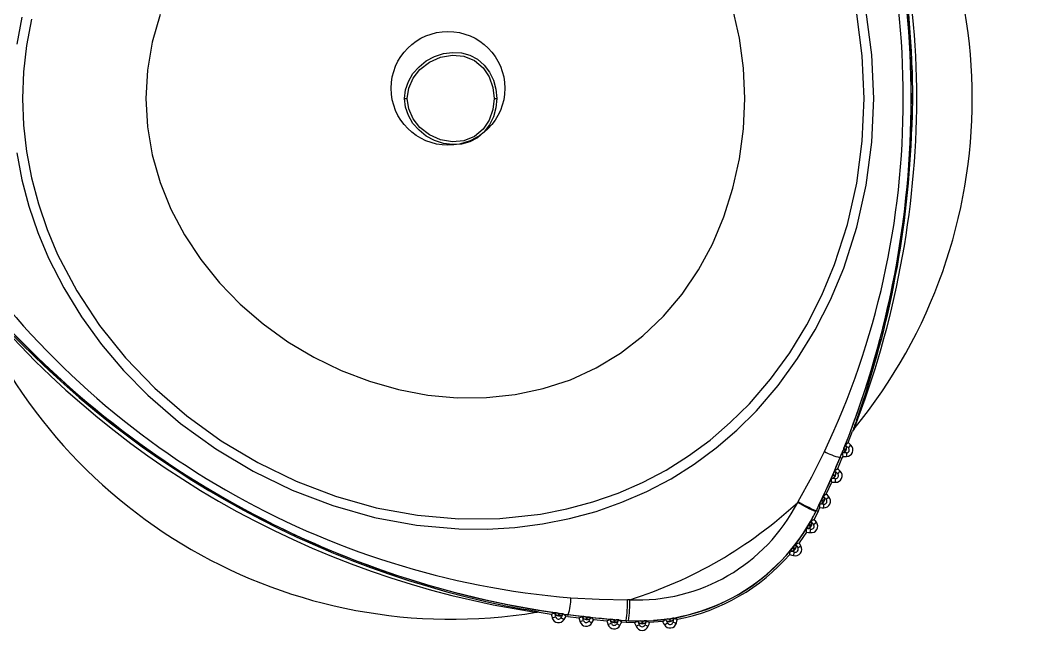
# Model space of a CAD drawing. Extents: x 408 to 498, y 628 to 778.
# Drawn here: x 439.228 to 443.537, y 649.438 to 652.094 of the extents above; entities that cross this region are included whole.
import ezdxf

# ---------------------------------------------------------------- set-up
doc = ezdxf.new("R2010")
doc.units = 0
doc.header["$MEASUREMENT"] = 0
doc.layers.add('1', color=4, linetype='Continuous')
doc.layers.add('JET', color=3, linetype='Continuous')

# ---------------------------------------------------------------- blocks, each defined once
blk = doc.blocks.new('Diverter_1646301-1')
at = {"layer": '1', "color": 3, "linetype": 'Continuous'}
for p, q in [((-0.1983104024346432, 0), (-0.1869239939714049, 0)), ((0.1796115167791044, 0), (0.1905511837364671, 0)), ((1.943438482566144, 1.4210854715202e-14), (1.940382864531571, -0.1213770070091265)), ((1.672465119540227, -1.450568642907257), (1.690792081158932, -1.402947993025069)), ((1.697208673700572, -1.391843254641287), (1.690792227823906, -1.402947846360096)), ((1.654819856713139, -1.472361004493369), (1.661577445315565, -1.455094430624971)), ((1.673070845876154, -1.472652427793491), (1.683813175113187, -1.461745247127503)), ((1.649970232736408, -1.493159857556577), (1.646886748357083, -1.493135364506191)), ((1.648543915880012, -1.488396912578523), (1.650689917755884, -1.482913842586083)), ((1.661030238303617, -1.48089206594182), (1.651685772918341, -1.480854226378945)), ((1.654260183178536, -1.474433527218078), (1.661030238303617, -1.48089206594182)), ((1.664568090767375, -1.493629918793058), (1.664684689420419, -1.508938515280178)), ((1.627715289827407, -1.559873206878272), (1.645776347851196, -1.516861943748054)), ((1.636186365302159, -1.513532208880104), (1.638288807681228, -1.513749713034144)), ((1.638288661016261, -1.513749713034144), (1.645783534434841, -1.516844637281316)), ((1.64898992406102, -1.509057900567694), (1.645783534434841, -1.516844637281316)), ((1.608954053225482, -1.583028086057801), (1.606109486086169, -1.589554237333811)), ((1.615781307689787, -1.589844927309066), (1.606109486086169, -1.589554237333811)), ((1.608954053225482, -1.583028086057801), (1.615781307689787, -1.589844927309066)), ((1.617409288883209, -1.571870841613908), (1.615001050036724, -1.5694680293714)), ((1.627744329491939, -1.581710594610907), (1.638643003589529, -1.571139130066701)), ((1.579806443274492, -1.667644975222942), (1.602513700958312, -1.617639699554822)), ((1.602513700958312, -1.617639699554822), (1.618440196974078, -1.617883016743999)), ((1.618440196974078, -1.617883016743999), (1.618672220960377, -1.602701138793016)), ((1.579261289572159, -1.689483096280437), (1.590428653899146, -1.679340920110388)), ((1.460759805178085, -1.699442381229929), (1.459021238595483, -1.702453853107816)), ((1.537728262698558, -1.737586127256787), (1.548285060745528, -1.714982708373409)), ((1.555575483192612, -1.70914925576195), (1.551733154246193, -1.708915618460949)), ((1.567364120342603, -1.697259713110963), (1.557389582235984, -1.696660440033817)), ((1.560540825832547, -1.689982637176364), (1.567364120342603, -1.697259713110963)), ((1.568786183914803, -1.72540032136159), (1.569465682731845, -1.710330055454587)), ((1.544918806299449, -1.741090246776899), (1.528237572335826, -1.773491032480258)), ((1.53600626925784, -1.741098900010268), (1.537728262698558, -1.737586127256787)), ((1.544918806299449, -1.741090246776899), (1.537728262698558, -1.737586127256787)), ((1.544918806299449, -1.741090246776899), (1.552873474406447, -1.724682836316703)), ((1.507280614432389, -1.794375537887333), (1.503885173656812, -1.800098405109619)), ((1.507115909668407, -1.794283725614626), (1.513474716210936, -1.802048609247358)), ((1.51480232754092, -1.781637978366042), (1.517105994262096, -1.784551478042381)), ((1.526022197928015, -1.795298500558523), (1.537942686888179, -1.786184592509834)), ((1.495953825280424, -1.827915323766199), (1.464833571450924, -1.872843058090513)), ((1.500553972139137, -1.812850044468259), (1.496650630564204, -1.812235371569013)), ((1.512191251037635, -1.830211070578869), (1.514291933437036, -1.81535361554679)), ((1.441153485005302, -1.890645545767988), (1.43714630462992, -1.895638901417652)), ((1.441015326601317, -1.890540093652845), (1.446253612754859, -1.898824024622837)), ((1.45972273715838, -1.8936499777272), (1.472602415037912, -1.886104798223091)), ((1.472602415037912, -1.886104798223091), (1.464833571450924, -1.872843058090513)), ((1.431950257988433, -1.907755921440803), (1.42827864706986, -1.906641120985739)), ((1.441231950765527, -1.926527864585715), (1.445343703266204, -1.912178457017959)), ((0.7507976467215229, -2.112925844633676), (0.7415333337436536, -2.11299756380517)), ((0.356765661945964, -2.16574782109636), (0.3525730237130134, -2.164954510260756)), ((0.3695929804303546, -2.1657428344873), (0.356765661945964, -2.16574782109636)), ((0.3695929804303546, -2.1657428344873), (0.4199967448284383, -2.17368166277728)), ((0.424001945226685, -2.189097618024181), (0.4388190307251136, -2.185248102494114)), ((0.4267996529073272, -2.16579827384686), (0.4474783140256662, -2.169039569736469)), ((0.4592843309748815, -2.170890041692992), (0.4664063820336821, -2.172006308797776)), ((0.461237431745829, -2.188373239725596), (0.4744367659326656, -2.196128443470151)), ((0.490734067664846, -2.183712666898263), (0.4823875474178934, -2.182596106463532)), ((0.490734067664846, -2.183712666898263), (0.4918004320127807, -2.175680706350825)), ((0.490734067664846, -2.183712666898263), (0.5370321294923457, -2.18957941245845)), ((0.4918004320127807, -2.175680706350825), (0.5643029044580317, -2.184663642579178)), ((0.5525754632677646, -2.186653006264546), (0.5516987000628717, -2.183365950903557)), ((0.5643029044580317, -2.184663642579178), (0.5664654794757809, -2.184908866412997)), ((0.5664654794757809, -2.184908866412997), (0.5735396810873326, -2.185708483842415)), ((0.5664654794757809, -2.184908866412997), (0.5689554473781229, -2.194230158732633)), ((0.5735396810873326, -2.185708483842415), (0.5689554473781229, -2.194230158732633)), ((0.5735396810873326, -2.185708483842415), (0.5757836184985052, -2.185961334254799)), ((0.5757836184985052, -2.185961334254799), (0.6798299865459825, -2.196171122977116)), ((0.5919075988995814, -2.210551916848956), (0.5996601993408746, -2.196637370924314)), ((0.5996601993408746, -2.196637370924314), (0.6543197412425172, -2.201974949264152)), ((0.6697846825901905, -2.198987090446821), (0.6686916618835284, -2.195371945542615)), ((0.678410416278318, -2.195718368207377), (0.6847200167226077, -2.19627246847303)), ((0.6798299865459825, -2.196171122977116), (0.6832974398230078, -2.196457852998119)), ((0.6832974398230078, -2.196457852998119), (0.6906565748096511, -2.197067685953279)), ((0.6832974398230078, -2.196457852998119), (0.6861880597636514, -2.206006916019863)), ((0.6847200167226077, -2.19627246847303), (0.6883114019012879, -2.196587798163648)), ((0.6861880597636514, -2.206006916019863), (0.6906565748096511, -2.197067685953279)), ((0.6906565748096511, -2.197067685953279), (0.6941855540425763, -2.197361162563009)), ((0.6941855540425763, -2.197361162563009), (0.7359284584916495, -2.200520619398027)), ((0.697283411589197, -2.197375682395275), (0.7110178529277604, -2.198581708463159)), ((0.8505623875640538, -2.199174821611464), (0.9117990468196098, -2.194087160384562)), ((0.9036067814573556, -2.198454403267135), (0.902039226232553, -2.195591356341296)), ((0.9117990468196098, -2.194087160384562), (0.9165850181983259, -2.193371875314263)), ((0.9165850181983259, -2.193371875314263), (0.9235950905507053, -2.192293007777433)), ((0.9165850181983259, -2.193371875314263), (0.9213030103623439, -2.201904403412438)), ((0.9213030103623439, -2.201904403412438), (0.9235950905507053, -2.192293007777433)), ((0.9235950905507053, -2.192293007777433), (0.9283886151754999, -2.191533869880395)), ((0.9361899450538687, -2.193983321584117), (0.9370700082206369, -2.19020464523571)), ((0.541324829902706, -2.204676078060483), (0.5559294345224046, -2.200523259367532)), ((0.5786438421236255, -2.203161762220656), (0.5919075988995814, -2.210551916848956)), ((0.6591375389202412, -2.217022042105519), (0.6735046196171623, -2.212421895246809)), ((0.7098473931156803, -2.221308765918252), (0.6964564411424305, -2.214362272831401)), ((0.7040978328684204, -2.198298058406579), (0.7023789193921246, -2.201742485282928)), ((0.717182328381881, -2.207169235925978), (0.7040978328684204, -2.198298058406579)), ((0.7353690049545065, -2.208483940738397), (0.717182328381881, -2.207169235925978)), ((0.7717727910815313, -2.210245973716574), (0.7353690049545065, -2.208483940738397)), ((0.7359284584916495, -2.200520619398027), (0.73536915161948, -2.208484087403367)), ((0.7359284584916495, -2.200520619398027), (0.746342771517952, -2.201188385017275)), ((0.746342771517952, -2.201188238352305), (0.7656086822898374, -2.202018362095977)), ((0.785547418622528, -2.202688621019757), (0.7717727910815313, -2.210245973716574)), ((0.7917630068195223, -2.219223336675977), (0.7779098401858136, -2.224989616730085)), ((0.7869138961701907, -2.206128061287046), (0.785547418622528, -2.202688621019757)), ((0.7957666672355543, -2.202576422315886), (0.8001826762214463, -2.202545769336659)), ((0.8001826762214463, -2.202545769336659), (0.8075128448760438, -2.202458650343061)), ((0.8001826762214463, -2.202546062666602), (0.803882520147198, -2.21173198321673)), ((0.8075128448760438, -2.202458650343061), (0.803882520147198, -2.21173198321673)), ((0.8075128448760438, -2.202458650343061), (0.8119303938441433, -2.202384731196982)), ((0.8119305405091168, -2.202384437867039), (0.8227394556436067, -2.201486408241152)), ((0.8149962784267828, -2.219092071525694), (0.8289136843183869, -2.224701566724328)), ((0.8196971107890363, -2.205942970091904), (0.821108687815709, -2.202275759122504)), ((0.8894981977742518, -2.204978794563473), (0.83503606692544, -2.209511768864836)), ((0.8971134831351577, -2.218363586607882), (0.9100876132569056, -2.210981938547977)), ((0.9333232315037208, -2.2077935887134), (0.9478061041963457, -2.211407413632852))]:
    blk.add_line(p, q, dxfattribs=at)
at = {"layer": '1', "color": 3, "linetype": 'Continuous', "flags": 128}
for points in [[(1.780028623624112, 0), (1.772045062517563, 0.1834248793934705), (1.748144098623534, 0.3650134766665012)], [(-1.812045293764804, 0.3424711437441204), (-1.833392380494772, 0.2290712537493249)], [(1.738856392582576, -2.557953848736361e-13), (1.73106378927006, 0.1792632791352986), (1.707733058788648, 0.3567311223449643)], [(-1.770720971146901, 0.3345109757006597), (-1.791593743356188, 0.2237464535952043), (-1.804245210538696, 0.1120954058976373), (-1.808500988042255, -2.486899575160351e-14)], [(1.235564246656395, -1.989519660128281e-13), (1.230067243491575, 0.1278933042323018), (1.213600140387619, 0.2545005216549221), (1.186200776907405, 0.3785395437455534)], [(-1.228760971915065, 0.3535256127086193), (-1.261953235141874, 0.2374430737040143), (-1.282186694736552, 0.1192501265790256), (-1.28902744237832, 0)], [(-0.1983104024346432, -1.84741111297626e-13), (-0.1941616720277892, 0.03664773580889147), (-0.1820787699438426, 0.0719914366821115), (-0.1627775129136069, 0.1047761179506779), (-0.1371901768340322, 0.1338357380847981), (-0.1064471269803704, 0.1581342648861437), (-0.07184577086485433, 0.1767991059349754), (-0.03475704785861211, 0.1890585193131855), (0.003394656461722434, 0.1942945138265273), (0.04113718269642419, 0.1921197839491953), (0.0769983771748457, 0.1823900846808435), (0.1095566902251051, 0.165196806632391), (0.1376145152653834, 0.1410803918939365), (0.1603120197285364, 0.1111397919369708), (0.1769792105210612, 0.07667683713929918), (0.1871441014287072, 0.03912331679410386), (0.1905511837364671, -5.684341886080801e-14)], [(-0.1869239939714049, -1.740829702612245e-13), (-0.1805546642171123, 0.04404807448621639), (-0.1622240176409662, 0.0855347093957377), (-0.133528447467981, 0.1220475134300401), (-0.09321654398785739, 0.1535366021654028), (-0.04647365188240826, 0.1744952375494577), (0.003199209058095676, 0.1831391943603968), (0.05213058403305126, 0.1783889542355759), (0.09664910933457804, 0.1599884951325841), (0.1334942836959812, 0.128803030389733), (0.1587528610734097, 0.09091383058900249), (0.1743541458460314, 0.04700027079886127), (0.1796115167791044, 0)], [(1.941457625449175, 0.121436864650974), (1.941884567183777, 0.1111580058932304), (1.943438629231117, -2.060573933704291e-13)], [(-1.833392380494772, -0.229071253749332), (-1.812045293764804, -0.3424711437441275), (-1.782466782124956, -0.4545099461289865), (-1.744852349983418, -0.5647393427495899), (-1.699468927589919, -0.6727295685706203), (-1.635154430556483, -0.7987636926136616), (-1.56055534566481, -0.9202272227899329), (-1.476226359840453, -1.036421960498405), (-1.382817345576022, -1.146704853167684), (-1.280986681932532, -1.250437688170457), (-1.14290175710137, -1.369964507386442), (-0.9942366411601427, -1.477277947692421), (-0.8365422428592879, -1.571396820423175), (-0.6713971906290226, -1.651388483019328), (-0.5004231957352019, -1.716394505397545), (-0.3252505126783234, -1.765580950524864), (-0.1475650828155679, -1.798321558969228), (0.0309113043683098, -1.814124416413271), (0.1494843956435119, -1.815026259328437), (0.2671331423884808, -1.808148258783689), (0.3833472215401912, -1.793456388505426), (0.4976162481613073, -1.77091647555509), (0.6094346864251676, -1.740512386785721), (0.7183161219508634, -1.702299268226927), (0.8237789436353466, -1.656350159034957), (0.9253415770418059, -1.602738538360974), (1.022551927392882, -1.541588631436582), (1.115076258543908, -1.473229554459806), (1.202610534007157, -1.398042049698944), (1.284850570629906, -1.316406566092351), (1.376144382662666, -1.210490989638128), (1.458986625662007, -1.096631451619892), (1.532987464131338, -0.9756209695433071), (1.597764982482587, -0.8482575475230938), (1.653032890689659, -0.7153942623711025), (1.708402877717511, -0.5429352112994437), (1.748144098623534, -0.3650134766665047), (1.772045062517563, -0.1834248793934776), (1.780028623624112, -3.552713678800501e-15)], [(-1.808500988042255, 2.131628207280301e-14), (-1.804245210538696, -0.1120954058976409), (-1.791593743356188, -0.2237464535952114), (-1.770720971146901, -0.3345109757006668), (-1.741800545238135, -0.4439468048219624), (-1.705024303413751, -0.5516163843471276), (-1.660653455989561, -0.657100142456418), (-1.580467462305009, -0.810319645784972), (-1.484777807720064, -0.956296026120036), (-1.37472349241024, -1.09374347164875), (-1.251560848528939, -1.221444149772953), (-1.116591014378649, -1.338224594048629), (-0.9712881929292436, -1.443083742706797), (-0.8171697799849653, -1.535064386805214), (-0.6557798643750417, -1.613255003540537), (-0.4887028677960998, -1.676814615961135), (-0.3175316451806651, -1.724925713510967), (-0.1439134274997969, -1.756973769955749), (0.03046950593034126, -1.772475524211494), (0.2039342708005734, -1.771010487802386), (0.3747980103014044, -1.752402809426542), (0.4864310640401754, -1.730416996741859), (0.5956662188130153, -1.700744326189749), (0.7020281701106796, -1.663438183820155), (0.8050464533680071, -1.618569115484796), (0.9042504940211344, -1.566207813700355), (0.999198683838209, -1.50647527706905), (1.089565646578009, -1.43969328854028), (1.175054679001413, -1.36623423047892), (1.255369444531723, -1.2864701919199), (1.344521801302754, -1.182976787484538), (1.425416333468881, -1.071715712781966), (1.497673472081587, -0.9534626055186202), (1.560921274770905, -0.828997576682589), (1.614881224754292, -0.6991550033017404), (1.668937533624529, -0.5306136669723074), (1.707733058788648, -0.3567311223449678), (1.73106378927006, -0.1792632791353057), (1.738856392582576, 2.451372438372346e-13)], [(-1.28902744237832, 2.131628207280301e-14), (-1.282186694736552, -0.1192501265790327), (-1.261953235141874, -0.2374430737040214), (-1.228760971915065, -0.3535256127086228), (-1.183137532294261, -0.4664686413144494), (-1.125754715185465, -0.5752806309757297), (-1.057308005887691, -0.678979623036124), (-0.9786223215380971, -0.7766588613038934), (-0.8906061049756033, -0.8674600256944274), (-0.7941999920005856, -0.9505561457609595), (-0.6904673036627855, -1.025243156303574), (-0.5805023439873835, -1.09084779176656), (-0.4654128368445214, -1.146720252989788), (-0.3463272225316985, -1.192246747063841), (-0.2243791662860559, -1.226828880901415), (-0.1007409520652516, -1.25001279974547), (0.02339011833702642, -1.26143770776396), (0.1468163581315736, -1.260788128601288), (0.2683400667793165, -1.247921797234245), (0.3867639287367624, -1.222741621451117), (0.5009156967124682, -1.185243641297649), (0.6096616871361675, -1.135568508482358), (0.711893002817952, -1.073906080811984), (0.8067491603648591, -1.000876531122238), (0.8935298712000161, -0.9173776690415529), (0.971568249694009, -0.8243426504566926), (1.040320168799305, -0.7228271698388546), (1.099273621097325, -0.6139184912945339), (1.148000124871267, -0.4987523517036081), (1.186200776907405, -0.378539543745557), (1.213600140387619, -0.2545005216549256), (1.230067243491575, -0.1278933042323018), (1.235564246656395, 0)], [(0.1905511837364671, 0), (0.1871441014287072, -0.03912331679410741), (0.1769792105210612, -0.07667683713930273), (0.1603120197285364, -0.1111397919369743), (0.1376145152653834, -0.1410803918939436), (0.1095566902251051, -0.1651968066323946), (0.0769983771748457, -0.1823900846808471), (0.04113718269642419, -0.1921197839491953), (0.003394656461722434, -0.1942945138265308), (-0.03475704785861211, -0.1890585193131855), (-0.07184577086485433, -0.1767991059349754), (-0.1064471269803704, -0.1581342648861472), (-0.1371901768340322, -0.1338357380848016), (-0.1627775129136069, -0.1047761179506779), (-0.1820787699438426, -0.07199143668211505), (-0.1941616720277892, -0.03664773580889857), (-0.1983104024346432, 3.552713678800501e-15)], [(0.1796115167791044, 0), (0.1743541458460314, -0.04700027079886127), (0.1587528610734097, -0.09091383058900604), (0.1334942836959812, -0.1288030303897365), (0.09664910933457804, -0.1599884951325876), (0.05213058403305126, -0.1783889542355794), (0.003199209058095676, -0.1831391943604004), (-0.04647365188240826, -0.1744952375494613), (-0.09321654398785739, -0.1535366021654028), (-0.133528447467981, -0.1220475134300472), (-0.1622240176409662, -0.0855347093957377), (-0.1805546642171123, -0.04404807448621995), (-0.1869239939714049, 3.410605131648481e-13)], [(1.66226515737106, -1.462825874644004), (1.660962479086379, -1.461584355652803), (1.659938904244136, -1.460608886921502)], [(1.661030238303617, -1.48089206594182), (1.66192738793967, -1.47914235282132), (1.66304790832865, -1.477091243182581), (1.664779141662635, -1.472140567039883), (1.664547264341294, -1.467074025569001), (1.66226515737106, -1.462825874644004)], [(1.683813175113187, -1.461745247127503), (1.677458328524914, -1.455486319431174), (1.672465119540227, -1.450568642907257)], [(1.460759805178085, -1.699442381229929), (1.518083956297929, -1.594944321733763), (1.571768616128161, -1.48827151402714)], [(1.646886748357083, -1.493135364506191), (1.647944936132809, -1.501096632536942), (1.64898992406102, -1.509057900567694)], [(1.649970232736408, -1.493159857556577), (1.653560737925254, -1.492217388444061), (1.656796313880939, -1.489675391142764)], [(1.656796313880939, -1.489675391142764), (1.659366764186878, -1.485776302852031), (1.661030238303617, -1.48089206594182)], [(1.548285060745528, -1.714982708373409), (1.592557495973246, -1.620190936749378), (1.638288661016261, -1.513749713034144)], [(1.64898992406102, -1.509057900567694), (1.657778969195888, -1.50899102134029), (1.664684689420419, -1.508938515280178)], [(1.611348505564564, -1.598570319845923), (1.61401091480819, -1.594711564422596), (1.615781307689787, -1.589844927309066)], [(1.615781307689787, -1.589844927309066), (1.616713216924296, -1.588118093924262), (1.61787363018577, -1.586097197269833), (1.61970474236594, -1.581202400481608), (1.619585357078421, -1.5761514054978), (1.617409288883209, -1.571870841613908)], [(1.638643003589529, -1.571139130066701), (1.632523554281931, -1.564830189614785), (1.627715289827407, -1.559873206878272)], [(1.600892906348541, -1.601806922456412), (1.602870243506175, -1.601867935084922), (1.604423718893628, -1.60191589453089)], [(1.604423718893628, -1.60191589453089), (1.608046637041369, -1.601051011188765), (1.611348505564564, -1.598570319845923)], [(1.569486362492945, -1.679544197762109), (1.568039072545496, -1.678001722247583), (1.566901979014631, -1.676789976245779)], [(1.567364120342603, -1.697259713110963), (1.568337095769373, -1.695568812644389), (1.569538575223113, -1.693597048755706), (1.571473526203732, -1.68881093071202), (1.571498605914009, -1.683827254950533), (1.569486362492945, -1.679544197762109)], [(1.590428653899146, -1.679340920110388), (1.584480215949341, -1.672791155773826), (1.579806443274492, -1.667644975222942)], [(1.555575483192612, -1.70914925576195), (1.559261320613501, -1.708380584641706), (1.562666001282345, -1.705962812572015)], [(1.560540825832547, -1.689982637176364), (1.558777766199569, -1.693722740637039), (1.557389582235984, -1.696660440033817)], [(1.562666001282345, -1.705962812572015), (1.565456889041769, -1.702131483498523), (1.567364120342603, -1.697259713110963)], [(1.552873474406447, -1.724682836316703), (1.561784544798336, -1.725084551676055), (1.568786183914803, -1.72540032136159)], [(1.50387138714941, -1.800107498337905), (1.505630780158086, -1.797148972515046), (1.50726697458996, -1.794384484450649)], [(1.507958939929651, -1.81032946025293), (1.511102850277595, -1.806750394931932), (1.513474716210936, -1.802048609247358)], [(1.513474716210936, -1.802048609247358), (1.514576316818477, -1.800451427698135), (1.515939127741838, -1.79859714245233), (1.518291927228766, -1.79400256886257), (1.518753188566905, -1.789024759699981), (1.517105994262096, -1.784551478042381)], [(1.537942686888179, -1.786184592509834), (1.532507723006681, -1.779076181293476), (1.528237572335826, -1.773491032480258)], [(1.495953825280424, -1.827915323766199), (1.505046760238066, -1.829200988914085), (1.512191251037635, -1.830211070578869)], [(1.431950257988433, -1.907755921440803), (1.435964038287565, -1.907942772615613), (1.440456826386495, -1.906596534834136), (1.444778309797684, -1.903811513673602), (1.448561679425204, -1.899842466191046), (1.451285101297337, -1.895469503374553), (1.453168719537615, -1.890254536951623), (1.453445916335419, -1.888744327731022), (1.453542275222269, -1.886276249575804), (1.453102573635078, -1.884001769184131), (1.452113905056258, -1.881773634923725)], [(1.446253612754859, -1.898824024622837), (1.44754074455247, -1.897384947913839), (1.449127366223678, -1.895708567279531), (1.452092931965211, -1.891436216634091), (1.453204799120826, -1.886504460272828), (1.452113905056258, -1.881773634923725)], [(1.452113905056258, -1.881773634923725), (1.451177449207606, -1.880233212718814), (1.450441484376206, -1.879022640036787)], [(1.425400933646785, -1.92199181031993), (1.43426624456729, -1.924532047641563), (1.441231950765527, -1.926527864585715)], [(1.439642542459836, -1.906278271844069), (1.443256074049344, -1.903161347851043), (1.446253612754859, -1.898824024622837)], [(0.5031183479339134, -2.104637953709432), (0.6223732502911048, -2.110920347801347), (0.7415333337436536, -2.11299756380517)], [(0.3518447587926588, -2.164836004963071), (0.359311509202783, -2.165244173581208), (0.3602429051098852, -2.165287146418116)], [(0.4199967814946746, -2.17368166277728), (0.422239692251047, -2.182314509716562), (0.424001945226685, -2.189097618024181)], [(0.4349549220302933, -2.167853783434772), (0.4353787838004735, -2.169602763230408), (0.4357118232865105, -2.170976867356639)], [(0.4357118232865105, -2.170976867356639), (0.4375712784725891, -2.174516039805152), (0.440969652547615, -2.177698963035752), (0.4454364809464337, -2.180003803076708), (0.4507800725501383, -2.181333027721394), (0.4562477427204783, -2.181479986023717), (0.4613353672811371, -2.180476504282691), (0.4649474322209244, -2.178867589535677), (0.4667022786154575, -2.177399179832207), (0.468129255464234, -2.175496055150596)], [(0.4357118232865105, -2.170976867356639), (0.4377223800603787, -2.174554612692887), (0.4413950543000027, -2.177250314885239)], [(0.4413950543000027, -2.177250314885239), (0.4463264806650784, -2.178767710689485), (0.4519750620788514, -2.178940335361979)], [(0.4569923974515007, -2.170883881764151), (0.4743882564930502, -2.173320280285335), (0.4918004320127807, -2.175680706350825)], [(0.468129255464234, -2.175496055150596), (0.4689806822951397, -2.173993765838503), (0.4696497312328987, -2.172813406140786)], [(0.4823875474178934, -2.182596106463532), (0.4760152843641521, -2.17771054956857), (0.4696497312328987, -2.172813406140786)], [(0.4744367659326656, -2.196128443470151), (0.4788891844979446, -2.18855041101223), (0.4823875474178934, -2.182596106463532)], [(0.5370321661585962, -2.18957941245845), (0.5394360417221549, -2.198033621461374), (0.541324829902706, -2.204676078060483)], [(0.5525754632677646, -2.186653006264546), (0.5545143742026326, -2.190143632607199), (0.5579849441103164, -2.193245450108073), (0.5625064785438312, -2.19544615801864), (0.5678779731585308, -2.196651157431717), (0.5733487599595364, -2.196673890502435), (0.5784126247946659, -2.195556596742843), (0.5819853468556175, -2.193869216235605), (0.5837055069841739, -2.192363260299203), (0.5850880076800777, -2.190429629303342)], [(0.5525754632677646, -2.186653006264546), (0.5546583992055076, -2.190170032302227), (0.5583759529266814, -2.192773042232034)], [(0.5583759529266814, -2.192773042232034), (0.5633219724565066, -2.194178092667439), (0.5689554473781229, -2.194230158732633)], [(0.5850880076800777, -2.190429629303342), (0.5860238035363494, -2.188686809436547), (0.5867590717091389, -2.187317398589428)], [(0.9036067814573556, -2.198454403267135), (0.906347729793687, -2.201399582577505), (0.9104973951897364, -2.203572277478347), (0.9154709510681229, -2.204598638955066), (0.9210129803794587, -2.204427480932296), (0.9263633185719016, -2.203065110003855), (0.931023598069288, -2.200685910821903), (0.9340512030941284, -2.198165913266461), (0.9352838488545032, -2.196370294009608), (0.9361899450538687, -2.193983321584117)], [(0.9478061041963457, -2.211407413632852), (0.9500423050302231, -2.20244618382041), (0.9517992047343711, -2.195405238491347)], [(0.6543197412425172, -2.201974949264152), (0.6570177167419402, -2.210401291922324), (0.6591375389202412, -2.217022042105519)], [(0.6697846825901905, -2.198987090446821), (0.6718311722823032, -2.202396464394774), (0.675396817758326, -2.20537713662846), (0.6799902913607951, -2.207428392932172), (0.6853860956946747, -2.208457981038283), (0.6908509792305395, -2.20831307604557), (0.6958726412198715, -2.207048823983651), (0.6993881272753413, -2.205259217990665), (0.7010595213005928, -2.20370735591791), (0.7023789193921246, -2.201742485282928)], [(0.6697846825901905, -2.198987090446821), (0.6719506309023089, -2.202392504440521), (0.6756956476395573, -2.204851929362366)], [(0.6756956476395573, -2.204851929362366), (0.6806177974451231, -2.206102101586936), (0.6861880597636514, -2.206006916019863)], [(0.6861880597636514, -2.206006916019863), (0.6880402183673553, -2.206253753168379), (0.6901895202051023, -2.206593135914467), (0.6949978579921066, -2.206583896021208), (0.6993145014592059, -2.204908688706677), (0.7023789193921246, -2.201742485282928)], [(0.7098473931156803, -2.221308765918252), (0.713954965664648, -2.213390764054353), (0.717182328381881, -2.207169235925978)], [(0.7656086822898374, -2.202018362095977), (0.771018346463606, -2.202251412737091), (0.7957666672355543, -2.202576422315886)], [(0.7717727910815313, -2.210245973716574), (0.7752095913793227, -2.218502478336728), (0.7779098401858136, -2.224989616730085)], [(0.7869138961701907, -2.206128061287046), (0.7892532758121433, -2.209363637242731), (0.7930774183019906, -2.212029713110663), (0.7978545897823608, -2.213673240791159), (0.8033404464092797, -2.214217074508745), (0.8087916901027157, -2.213576588574359), (0.813695286789283, -2.211855621788448), (0.8170325749033083, -2.209755086054017), (0.818555910638942, -2.20804995908512), (0.8196971107890363, -2.205942970091904)], [(0.7933118622603388, -2.211477666154622), (0.7983280976456939, -2.212296496695423), (0.803882520147198, -2.21173198321673)], [(0.803882520147198, -2.21173198321673), (0.8057454586263759, -2.211799595768998), (0.807917713532305, -2.211941714127235), (0.8127271513066034, -2.211502452534955), (0.8169059296996579, -2.209423623216438), (0.8196971107890363, -2.205942970091904)], [(0.8289136843183869, -2.224701566724328), (0.8323421980452395, -2.216195291656213), (0.83503606692544, -2.209511768864836)], [(0.8894981977742518, -2.204978794563473), (0.8937627751761568, -2.212474254641947), (0.8971134831351577, -2.218363586607882)], [(0.9106881329863086, -2.203008203994571), (0.9158196470399531, -2.203189628565408), (0.9213030103623439, -2.201904403412438)]]:
    blk.add_lwpolyline(points, dxfattribs=at)
at = {"layer": '1', "color": 3, "linetype": 'Continuous'}
for centre, radius, start, end in [((-1.52493306566069, 0.0150031614349615), 3.428610207384385, 359.7492801686481, 25.44405747016686), ((-2.032309088447732, -8.672429669687176e-05), 3.970518232370777, 0.001251457843017141, 21.77306394235354), ((-2.040799111336824, -0.00158430602041193), 3.97866317372037, 0.02281455464114744, 21.71358295359827), ((-1.948909905771607, -0.02306902866671123), 3.91103011636388, 0.3379584419481093, 21.20924183455445), ((0, 0), 2.194936901294259, 320.6455791555846, 39.3544342452571), ((-2.110231412991872, -0.008388842290770526), 4.05376846630469, 1.835264466985694, 19.56566426506761), ((-1.536637893649562, -0.01397643164804308), 3.440310599343567, 334.6253474459344, 0.2327675730802401), ((-2.032409351370234, 0.0001135272100292184), 3.9706186426341, 338.2002088241617, 359.9983618094386), ((-1.948904294804507, 0.0230670786571352), 3.911024347330404, 338.7907606207557, 359.6620696273018), ((-2.034045352387423, 1.416197335402103e-06), 3.971766834337287, 338.5087066695615, 359.9998916659297), ((-2.111157124758471, 0.004922034672681264), 4.053508077301206, 340.4175457675591, 358.2144914254973), ((0.7882908274609548, 1.366989616231521), 3.483320445703168, 214.7212591618338, 265.3040534443167), ((1.011976369076613, 1.751574373701786), 3.960838326529999, 217.5174108939565, 261.5039851057942), ((1.016055834295187, 1.759854676520042), 3.970296347796248, 218.2000699560365, 261.7964449088483), ((0, 0), 2.194936901294257, 200.6455675539368, 279.3543768671487), ((0.921913558453241, 1.597235126000427), 3.805025558874648, 218.5472472167328, 261.3945977090179), ((1.033776551228236, 1.789898659222573), 4.010088400973245, 221.0433490083244, 259.6262539388712), ((4.05129153968646, -2.194571202515377), 2.489703705125199, 160.2599138799115, 161.4604696830495), ((1.645683367262244, -1.473763639948903), 0.01986430147470375, 282.4629065465036, 33.40984692132363), ((2.075347171959557, -1.639298151225116), 0.4522099977484969, 156.7248796346037, 158.6185877636926), ((-1.370487737602033, 2.332987442559499), 4.855394808114243, 308.6187994254766, 308.8082369810724), ((1.853852963999046, -1.263002385726619), 0.2768308407162013, 226.2053822271303, 229.2286628185346), ((1.664474867233864, -1.481380234820868), 0.02755905511815821, 270.4361162469394, 45.4361162472558), ((1.713864633971731, -1.220676694531161), 0.3029822861292153, 242.031168684095, 255.1446925065541), ((-2.109476730899601, 0.03162116386855729), 4.053876870275306, 337.5914620414154, 338.0934717849022), ((1.922685502660983, -1.593854683583629), 0.2936142607418887, 157.3649974540319, 159.9382438685651), ((1.654276403150611, -1.586335683526684), 0.09327527887306372, 83.6652740805648, 92.64607213903373), ((-1.917290266298892, -0.04629285518608484), 3.846498300181798, 338.1021800295544, 338.2052197621737), ((1.664474852317625, -1.481380180716723), 0.01225009291178437, 270.4360963854344, 45.43576659095685), ((-2.456713379892889, 0.1730497804518052), 4.427943781944997, 334.7599281889543, 337.6228185043042), ((1.87977988379518, -1.713306209635466), 0.3003498580501746, 155.6678268122465, 158.2084213150646), ((1.600553556358307, -1.582414468307352), 0.01988174496371034, 281.2248097220096, 32.02687353096239), ((2.024266579457851, -1.760104990929261), 0.4514872364578722, 155.0237722509537, 156.9080426070739), ((-1.30081707947182, 2.30754659672666), 4.851106860846191, 306.946027305853, 307.134155085063), ((1.809265811323172, -1.380704655905117), 0.270838394178525, 224.8967336988946, 227.9159038281882), ((1.618861216612999, -1.590327115350394), 0.0275590551180474, 269.1247782160356, 44.12700984687928), ((1.618861205750832, -1.590327064240611), 0.01237551761662875, 269.1250101924969, 44.12700983709711), ((-3.258062334311319, -2.10721543773937), 4.885169781906914, 5.75165085279086, 5.938316336459796), ((1.606545586122799, -1.693078331114421), 0.09118712718572002, 82.35780896534685, 91.33335718172522), ((1.552240857261602, -1.689511611752526), 0.01991875478891147, 279.637344324014, 30.02669687240576), ((1.969702314024978, -1.879144073697983), 0.4507717520949626, 153.3264909556809, 155.1881977530101), ((-1.274665104427456, 2.346562469621126), 4.925633890869427, 305.2323583105988, 305.4163351171093), ((1.570027539820082, -1.697869199721655), 0.02755905511821097, 267.4183133834251, 42.24584214968972), ((1.728118844385449, -1.533305106113097), 0.2157548058275924, 222.6721404726615, 226.3747563630527), ((0.2007231554496158, -0.3476173633649537), 1.849025683971783, 287.3071633835024, 312.8842540359524), ((0.7844044182315386, -1.354694213846972), 0.7589760345470674, 267.4621650108423, 332.7292524086127), ((1.740338432788654, -1.238044646938626), 0.5429689443452684, 238.7944957571908, 247.8938247943852), ((1.753546633304353, -1.205369090082783), 0.5743104942008413, 239.3491041224893, 247.9270424769442), ((1.835268738103778, -1.832349669926362), 0.3092384070173526, 153.9736035344613, 156.4746369167522), ((-3.319401728643363, -2.069131739449375), 4.884435556041597, 4.043837286673356, 4.2292742622811), ((1.555017078019304, -1.798006261325497), 0.0888587601424708, 80.64204683717713, 89.6399401677193), ((1.570027586541947, -1.697869215525202), 0.01247350262105776, 267.4180776196966, 42.2459672572358), ((0.7916287413898431, -1.371359908541546), 0.8308176204759715, 268.2057929653963, 332.321684269009), ((0.795582179483624, -1.376150154085774), 0.8254787717932573, 329.5586119357741, 333.7616991710191), ((0.7876601704165864, -1.37090749652064), 0.8349677529904036, 321.5031329285711, 329.0672369295722), ((2.065326507975094, -2.142993836875206), 0.6578703640693601, 148.5869906407707, 149.8164694605823), ((1.499125102045284, -1.793024310895031), 0.01987715727818421, 274.1222644466499, 25.23042998619817), ((1.519939339171493, -1.74693530185333), 0.05549115246533275, 252.9539557531946, 263.3099497985925), ((2.433052573145858, -2.332468112181349), 1.070792860394816, 149.0417499976262, 149.8331046535904), ((1.516049479720081, -1.802923456788584), 0.02755905511819229, 261.9522118103064, 37.40058709325361), ((1.516049452081297, -1.802923509176853), 0.01255374112178841, 261.9521773197555, 37.40097417207864), ((0.9969224999528876, -0.9124433596406192), 1.01178001613189, 300.7871509849485, 301.6769308228077), ((1.624062413189783, -1.704887866761837), 0.1333640375517039, 216.6795920788535, 222.681601255427), ((0.4823269360150775, -1.775015048239599), 1.015006359483791, 357.012495199109, 357.8984903400978), ((1.501369310407618, -1.803107901112462), 0.009776202414892023, 265.2159575233647, 312.3802642088459), ((1.491556740868155, -1.901165228034955), 0.08877230321988111, 75.16082047984182, 84.18298249875471), ((0.7940257479893802, -1.375205901035514), 0.8273118459491771, 279.3467905513381, 321.0183233035135), ((1.961339789581714, -2.327218318728335), 0.6789987930159082, 140.5355953938312, 141.7270929382379), ((1.470336416905731, -1.816658977185959), 0.08562170563632654, 247.062413916874, 253.6639921596673), ((0.2410746475089525, -0.9317132359467379), 1.53613868936154, 321.1338812996532, 321.3726675454434), ((2.297175682413055, -2.565167578620329), 1.089841125517347, 140.9806705604287, 141.7627058596786), ((1.448823175563781, -1.900035000538978), 0.02755905511816104, 254.0110628120877, 30.36221724085166), ((1.448823177190583, -1.900035036976096), 0.01263207778251631, 254.0113175041969, 30.36215164666054), ((1.052347853713322, -0.9320236441555778), 1.027270965702027, 292.8006122802246, 293.6742025245147), ((1.570561752097831, -1.814263049207849), 0.1363362448231719, 209.6814288884971, 215.6116138771076), ((0.793679724908344, -1.374624742493612), 0.835872234561442, 280.9041778417273, 319.0920734065546), ((0.4438560254368724, -1.730041641676141), 1.00013762756692, 348.9349263476752, 349.8296632386288), ((1.434105107486197, -1.89821263793084), 0.009783539058517312, 257.2761326684291, 304.4714200186109), ((1.410620852488186, -1.994843027316065), 0.08966107041923536, 67.21539592435997, 76.23800393264072), ((0.2438684142769176, -2.099759412591979), 0.2592958315603855, 342.9744589685447, 358.9219405947299), ((0.2112867615434624, -2.122982179259314), 0.5303405697057503, 351.5929360161629, 1.078759874143009), ((0.2227236219117401, -2.130516060012724), 0.5283669097851235, 352.313299624019, 1.907824558801025), ((-1.618738251977426, -12.38039992151179), 10.40637691491462, 78.98485053057566, 79.30948238934916), ((-1.347168089555552, 2.384126418455928), 4.888403234884445, 291.1924340419721, 291.3805915545717), ((0.4506754824019694, -2.182167636395672), 0.02755905511808927, 194.5638837526221, 329.5638837528537), ((0.3930986691289462, -2.534114769701716), 0.3686448914174392, 81.19420217925077, 83.48052955562967), ((0.3452464525892935, -2.19814733397984), 0.09445749071358323, 7.848908179690637, 16.71717109968181), ((0.450675477954988, -2.182167599320444), 0.01225009553913234, 194.5643792629197, 329.5637779239485), ((0.3428651689866626, -2.203260883608351), 0.111787556720739, 12.56578525180357, 17.40795133742566), ((1.01289538860501, 1.73603572667006), 3.946270130540773, 261.7925198816438, 261.9019394554502), ((0.5321336639958503, -2.223307872863913), 0.09161811963401936, 145.101060831414, 151.035608101688), ((0.4574275890312975, -2.164908567544437), 0.01505392169012742, 248.7646470542191, 315.3072880278892), ((0.4014362671251916, -2.577816907942843), 0.4107078196936375, 80.43958050857132, 82.22573415157584), ((0.5916182128882781, -2.249869741302984), 0.144156053627904, 148.9407086419415, 154.7482266439733), ((1.032265933789574, 1.806152528914481), 4.01748483562839, 262.2595264699805, 264.9469046093547), ((-1.367961437287768, 2.327469608453701), 4.902319092684094, 292.8668115993802, 293.0529747577692), ((0.5326728241816454, -2.430020083373325), 0.2473868327487592, 82.65423950872389, 85.58917562014602), ((0.4648752991604326, -2.215200455879337), 0.09222947285961518, 9.156855300818838, 18.0306868478235), ((0.5741313832572317, -2.180060905150292), 0.01508502765345066, 249.9330811809968, 316.5791383030867), ((0.5513208242921976, -2.429047142666562), 0.2443136069718205, 81.65969298049345, 84.25342063404885), ((0.7070311816924857, -2.260146089754315), 0.1404653784604362, 150.2428483530695, 156.0661050219435), ((3.440897650707711, 1.749921283947977), 4.862916354554832, 234.06131706606, 234.2488357129309), ((-1.367904883891676, 2.21848715286314), 4.861057254429613, 294.5826285830371, 294.7690491695421), ((0.6555494243721256, -2.456556733314635), 0.2615152228271244, 84.67266095314609, 87.11943327264848), ((0.673980577397586, -2.464032091420059), 0.2674352732507553, 83.5339121313481, 85.66712341285482), ((0.2656659908610948, -1.358507375245509), 1.051513426497406, 306.3894589502954, 307.2430509509344), ((0.9452752628977521, -2.443709035020753), 0.251856580894358, 97.63823202974685, 99.88488843346079), ((0.9232400237054179, -2.187594995651981), 0.01443991589817244, 262.2909345200798, 333.7424148480225), ((0.9817021999277031, -2.511057402680599), 0.3239421622706216, 97.91930481352242, 99.47262456488018), ((1.072698917056641, -2.22952230700292), 0.141059274497822, 165.4074440491868, 171.1388978666438), ((1.283703544693992, -1.231922477814031), 1.019048340858476, 250.1137331500607, 250.991992774045), ((0.5678330739141728, -2.197138496463388), 0.02755905511819185, 195.8729901533576, 330.8752217836792), ((0.5678330532629872, -2.197138520555356), 0.01237548366521062, 195.8728558146597, 330.8755911151723), ((0.6853840893519703, -2.208618333986223), 0.02755905511827663, 197.7541578503917, 332.5816866166074), ((0.5854980376140873, -2.229557461463692), 0.08965927785476231, 11.01807848123852, 19.93547088675752), ((0.6853841022050489, -2.208618421129753), 0.01247351281375362, 197.7535949805257, 332.581663556408), ((0.8219896486071434, -2.265575519896629), 0.1355779585749172, 151.9123568587665, 157.8062236333064), ((0.803352774797645, -2.214399091225985), 0.02755905511846448, 202.5994129073126, 338.0477881894485), ((0.7948345406471589, -2.583126112850533), 0.3805508321183818, 89.85965876728324, 91.39840905339626), ((0.7960667695459804, -2.2016821904406), 0.01017550286799189, 205.9074677622235, 254.2917430062261), ((0.7055978905092104, -2.243684382189457), 0.08956991691623785, 15.84848683820582, 24.79015817960529), ((0.8033527569577501, -2.214399076505238), 0.0125537163605732, 202.599632642942, 338.0477887974247), ((0.8208592452170791, -2.568821018560332), 0.3665453443135706, 89.96100889164937, 91.39581012193173), ((0.9462524679961035, -2.258601615168804), 0.137073671210577, 157.4082063140067, 163.2476327124274), ((1.28570582408129, -1.325072049735219), 0.9926413485186846, 242.0927726937779, 242.9987033774985), ((0.9210669907641744, -2.204735175899216), 0.02755905511830448, 209.6377827600653, 345.9889371880802), ((0.9121909850729963, -2.192888405841106), 0.01023078096048202, 212.9593743351632, 261.5529615260621), ((0.8267211198151969, -2.246169551379865), 0.09048834358950672, 22.88380071936668, 31.82368788152865), ((0.9210669946817518, -2.204735117888628), 0.0126320855294101, 209.638112568464, 345.9883471308943)]:
    blk.add_arc(centre, radius, start, end, dxfattribs=at)
blk = doc.blocks.new('2018 PULSE')
at = {"layer": '1'}
blk.add_circle((32.73000000000013, 6.662567308601183), 0.2397285341948054, dxfattribs=at)
for points in [[(2.585203667029532, 55.26631874076259), (2.524895157898527, 39.18451671544267), (2.97082237237646, 19.89640795126172), (3.166563010987602, 17.11899396099614), (3.33684354340437, 14.74862373487451), (4.076015100985387, 12.49386815848015), (5.012765018375148, 11.2199244824551), (8.534928519520463, 7.697773860392545), (11.40478557850088, 4.827927295282393), (14.82362955810208, 3.182164771286125), (18.65827875574792, 2.845416050635436), (22.95831884076745, 2.677338042586598), (28.26228006335725, 2.515562132757509), (33.78754674356003, 2.403786968799182), (34.69355709449508, 2.540629377580672), (35.63214481543878, 3.139638824403278), (37.01660641344256, 4.485977357000593), (38.17529868598467, 5.615659486935783), (38.90836868652787, 6.246441994007455), (39.74237500804838, 6.574189179951304), (40.50957487589392, 6.686607431384573), (41.60131061587595, 6.680405799503205), (43.17539316709735, 6.667180135837043), (48.96742992747329, 6.681590633202404)], [(35.12791482416822, 24.54315580369212), (34.48605862582258, 21.85685270559827), (33.05496509686259, 18.44495038080993), (31.60877369906768, 16.21169566002231), (30.63964602296471, 14.95278275856867), (28.95971946049224, 12.58510187097806), (27.77073116034649, 11.03980010289774), (27.162081622541, 10.49007213006507), (26.4267575625845, 9.679557499090947), (25.58747929055369, 8.620830255196779), (24.60380257993563, 7.40956869680042), (23.17127439779279, 5.992200540553199), (21.88270730324723, 4.95065473048021), (20.59017201057623, 3.885421745102803), (20.3238203796875, 3.633255209383151), (20.1833796383055, 3.420987673905756)], [(69.27667845069209, 3.421309485390225), (61.79511845014508, 3.147776191980597), (61.79503779132574, 3.147773626869707), (61.44862033541085, 3.171418565993577), (61.00288957390717, 3.304562562776937), (60.51957021644932, 3.532765079987712), (60.2223100717348, 3.664659777932911), (59.81695059401488, 3.778400483353607), (59.63770864538628, 3.798306313926219), (57.89677179179478, 3.76265764243135), (56.30810000588519, 3.730814248328898), (55.67259890998059, 3.719773105963668), (54.93674035466108, 3.766167187811561), (54.44109625427154, 3.909471935271199), (53.86277464742216, 4.211767099736221), (53.07868612145262, 4.640349780510064), (51.96910623962685, 5.280374772332152), (51.13475663678923, 5.933978013565138), (50.35917216078201, 6.408148309634726), (49.52014097195013, 6.685766823164613), (48.32279148934185, 6.755006699160958), (47.11177425611436, 6.724117040269448), (45.49725308948268, 6.730301387388863), (41.31669711991117, 6.736564051658661), (40.49257007252663, 6.735483934205718), (39.86104453132964, 6.673277440778975), (39.55556486849378, 6.587147532669746), (38.83866134650793, 6.272761268891941), (38.40666048033688, 5.987524959734856), (37.59710483913352, 5.353743758673318), (36.59994417800522, 4.753422198687645), (35.58431850492843, 4.228700888138974), (35.15230370148959, 3.965398869088972), (34.94865474967264, 3.879960589068219), (34.37462531814572, 3.745882514774166), (33.78739473859218, 3.719585523795558), (32.51642195154022, 3.743126440047149), (31.2454986418353, 3.769068805465849), (29.97469998190832, 3.800574953701243), (29.59147524452601, 3.769146201029685), (28.96958867649971, 3.546806347985239), (28.48720875358731, 3.317157630201223), (27.90061852804752, 3.156086704250015), (27.6648845892496, 3.147767193757318), (26.55144760638973, 3.183986915116407), (23.47197667022385, 3.292468317198995), (21.53484649440952, 3.36520975922349), (20.18312670888952, 3.42099851989542)]]:
    blk.add_spline(points, degree=3, dxfattribs=at)
at = {"layer": 'JET'}
blk.add_blockref('Diverter_1646301-1', (32.74510900247606, 6.619596862843537), dxfattribs=at)

msp = doc.modelspace()

# ---------------------------------------------------------------- block references
at = {"layer": '1'}
msp.add_blockref('2018 PULSE', (408.3006816232742, 645.1452181693146), dxfattribs=at)

doc.saveas('drawing.dxf')
